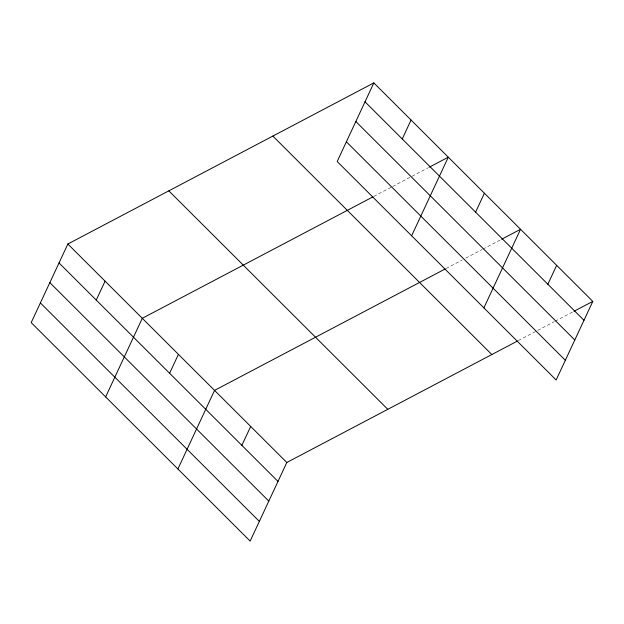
<?xml version="1.0" encoding="UTF-8"?>
<svg xmlns="http://www.w3.org/2000/svg" width="624" height="624" viewBox="0 0 624 624"><rect width="100%" height="100%" fill="white"/><g stroke="black" fill="none" stroke-linecap="round" stroke-linejoin="round"><path stroke-width="0.47" stroke-dasharray="3.12 2.34" d="M373.838 196.388L391.81 186.927M392.66 186.475L428.602 167.552M446.098 268.484L462.353 259.927M465.777 258.125L482.032 249.561M482.89 249.109L500.861 239.647M518.349 340.579L554.291 321.656M555.149 321.212L573.121 311.75"/><path stroke-width="0.94" d="M373.838 82.906L337.186 161.507L556.148 379.985L592.8 301.384L373.838 82.906L67.852 244.015L31.2 322.616L250.162 541.094L286.814 462.493L517.499 341.032M96.26 300.066L105.074 281.159M105.643 396.903L142.295 318.302L372.98 196.841M169.611 373.261L178.425 354.346M177.902 468.998L214.555 390.398L445.24 268.936M241.87 445.357L250.684 426.449M402.246 138.957L411.06 120.042M411.629 235.786L448.282 157.186L429.46 167.099M475.597 212.144L484.411 193.237M483.889 307.889L520.541 229.289L501.719 239.195M547.856 284.248L556.67 265.333M573.971 311.298L592.8 301.384M365.017 101.813L583.978 320.291M355.836 121.516L574.798 339.994M346.375 141.804L565.336 360.29M272.86 136.071L491.821 354.549M168.831 190.85L387.793 409.328M67.852 244.015L286.814 462.493M59.03 262.93L277.992 481.408M49.85 282.625L268.811 501.103M40.388 302.921L259.35 521.399"/></g></svg>
